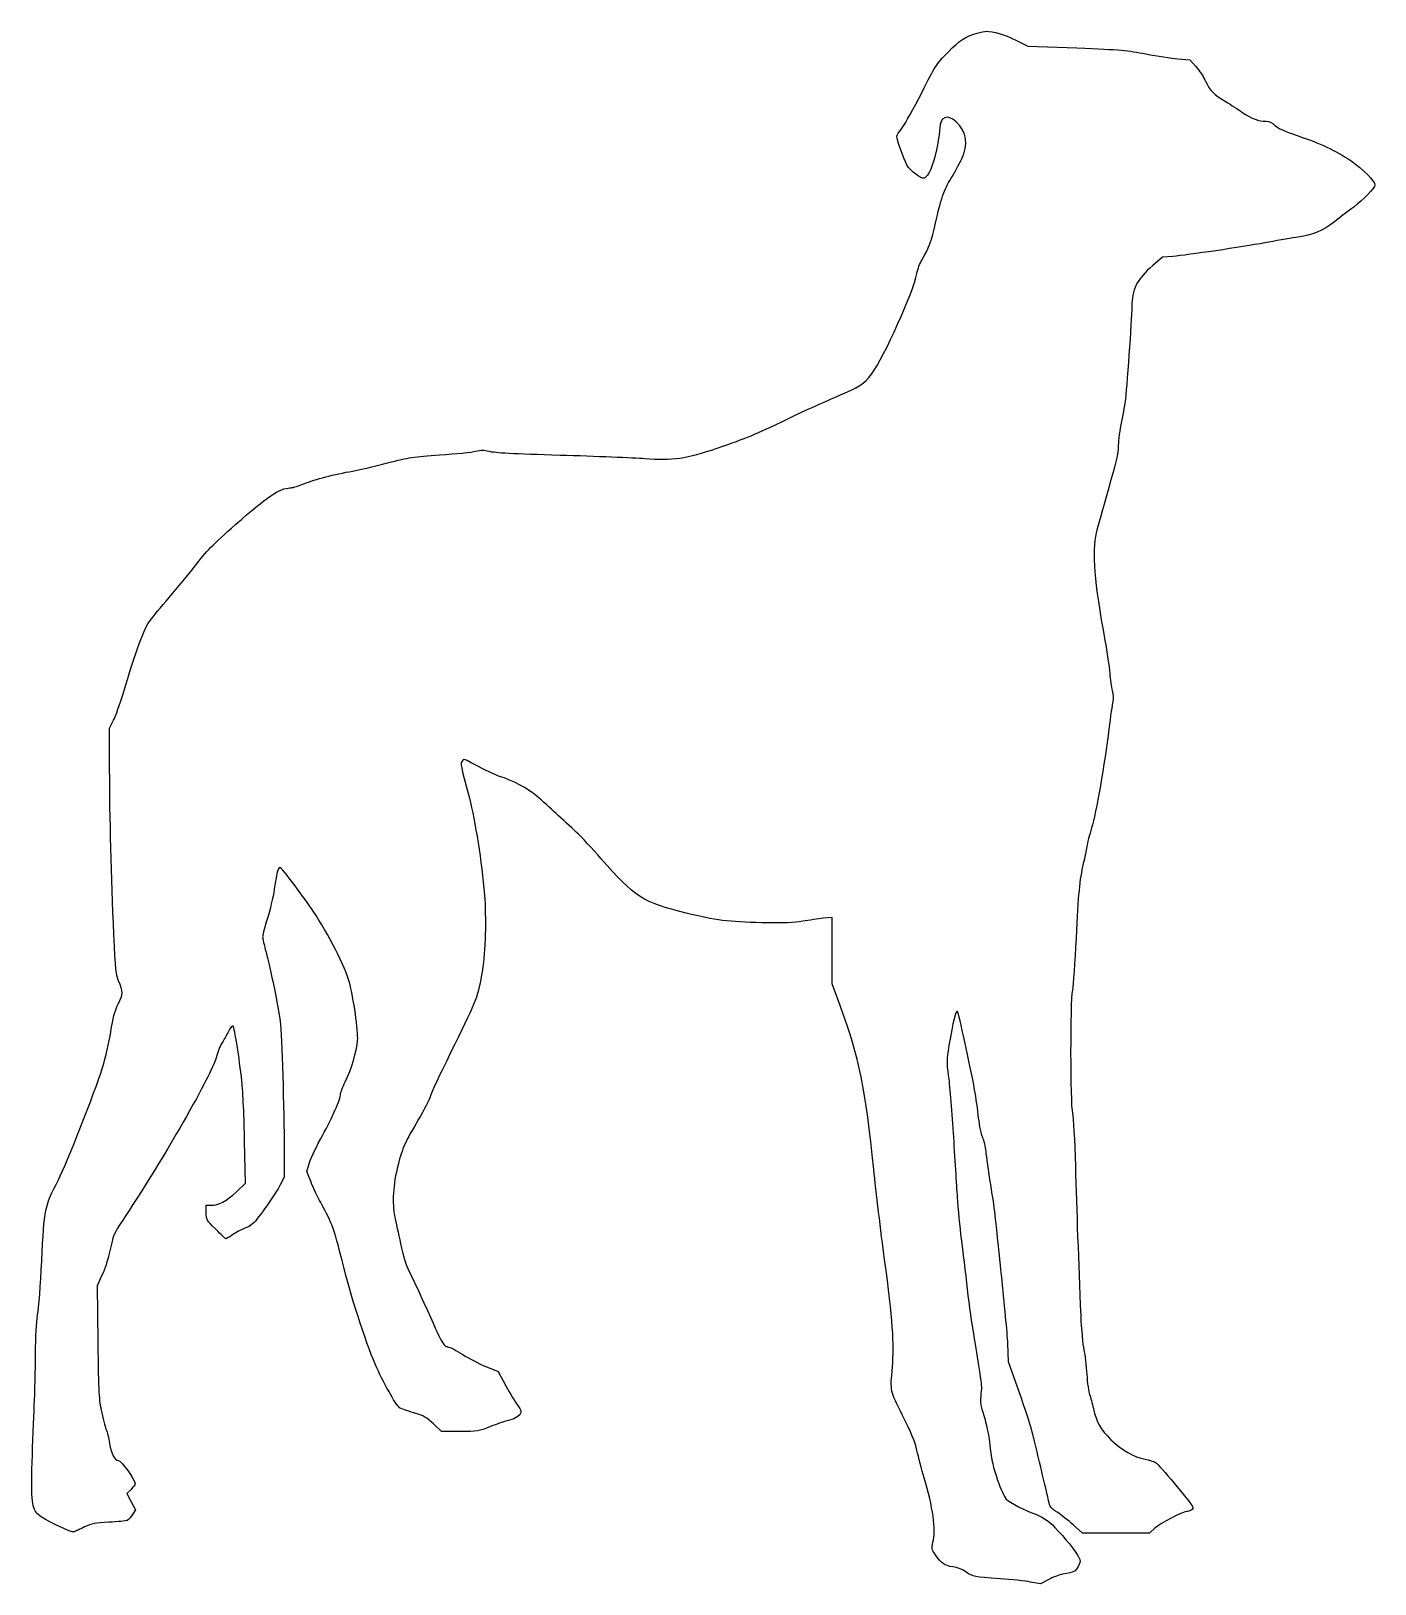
# Model space of a CAD drawing. Header units: centimetres. Extents: x -17.7 to 17.6, y -20.4 to 20.4.
import ezdxf

# ---------------------------------------------------------------- set-up
doc = ezdxf.new("R2010")
doc.units = ezdxf.units.CM
doc.header["$MEASUREMENT"] = 0
doc.layers.add('Layer 1', color=7, linetype='Continuous')

msp = doc.modelspace()

# ---------------------------------------------------------------- linework, layer by layer
at = {"layer": 'Layer 1'}
msp.add_open_spline([(7.19667, 20.33764), (6.86859, 20.24239), (6.75217, 20.16831), (6.42761, 19.8367), (6.42761, 19.8367), (6.11011, 19.51214), (6.09247, 19.48745), (5.73617, 18.77484), (5.73617, 18.77484), (5.53156, 18.37267), (5.30225, 17.95992), (5.22464, 17.85409), (5.22464, 17.85409), (5.1435, 17.74826), (5.08, 17.64948), (5.08, 17.63537), (5.08, 17.63537), (5.08, 17.55423), (5.27403, 17.00037), (5.34811, 16.8769), (5.34811, 16.8769), (5.43983, 16.71462), (5.72558, 16.50296), (5.80672, 16.53471), (5.80672, 16.53471), (5.91608, 16.57704), (6.03955, 16.86632), (6.12422, 17.27554), (6.12422, 17.27554), (6.17008, 17.50485), (6.20889, 17.75532), (6.20889, 17.83293), (6.20889, 17.83293), (6.20889, 18.13985), (6.41703, 18.22804), (6.63928, 18.01285), (6.63928, 18.01285), (6.92503, 17.73416), (6.97089, 17.42371), (6.78039, 17.02154), (6.78039, 17.02154), (6.71689, 16.88748), (6.59342, 16.66523), (6.50875, 16.52765), (6.50875, 16.52765), (6.32531, 16.22779), (6.23358, 15.97026), (6.09953, 15.3529), (6.09953, 15.3529), (6.00428, 14.90134), (5.92314, 14.68262), (5.73617, 14.37923), (5.73617, 14.37923), (5.69031, 14.30515), (5.63386, 14.1464), (5.60917, 14.02645), (5.60917, 14.02645), (5.51392, 13.52903), (4.75545, 11.84628), (4.42031, 11.38767), (4.42031, 11.38767), (4.23687, 11.13367), (4.08164, 11.03136), (3.54542, 10.81264), (3.54542, 10.81264), (3.27378, 10.70328), (2.67759, 10.43164), (2.2225, 10.21292), (2.2225, 10.21292), (1.30175, 9.77195), (1.18533, 9.72256), (0.36336, 9.44034), (0.36336, 9.44034), (-0.43392, 9.1687), (-0.82197, 9.11226), (-1.53458, 9.1687), (-1.53458, 9.1687), (-1.82739, 9.19339), (-2.82575, 9.2322), (-3.75708, 9.26042), (-3.75708, 9.26042), (-4.96005, 9.2957), (-5.4998, 9.32392), (-5.6268, 9.3592), (-5.6268, 9.3592), (-5.77497, 9.39801), (-5.83141, 9.39801), (-5.97958, 9.3592), (-5.97958, 9.3592), (-6.07483, 9.33451), (-6.49816, 9.29217), (-6.91444, 9.26395), (-6.91444, 9.26395), (-7.60941, 9.21456), (-7.7223, 9.20045), (-8.29027, 9.05228), (-8.29027, 9.05228), (-8.62894, 8.96409), (-9.08049, 8.86178), (-9.29569, 8.82297), (-9.29569, 8.82297), (-9.779, 8.73478), (-10.26583, 8.60072), (-10.54452, 8.4843), (-10.54452, 8.4843), (-10.66094, 8.43491), (-10.80205, 8.39611), (-10.85496, 8.39611), (-10.85496, 8.39611), (-11.10896, 8.39611), (-11.46879, 8.15269), (-12.27665, 7.44008), (-12.27665, 7.44008), (-12.90812, 6.87916), (-13.01748, 6.7698), (-13.37026, 6.31472), (-13.37026, 6.31472), (-13.5149, 6.13128), (-13.8077, 5.77497), (-14.0229, 5.52097), (-14.0229, 5.52097), (-14.23809, 5.2705), (-14.46034, 4.99886), (-14.52032, 4.92125), (-14.52032, 4.92125), (-14.68613, 4.70958), (-14.89779, 4.13456), (-15.23646, 2.98803), (-15.23646, 2.98803), (-15.3176, 2.71992), (-15.43049, 2.40595), (-15.48693, 2.29306), (-15.48693, 2.29306), (-15.48693, 2.29306), (-15.59276, 2.08492), (-15.59276, 2.08492), (-15.59276, 2.08492), (-15.59276, 2.08492), (-15.58923, 0.99836), (-15.58923, 0.99836), (-15.58923, 0.99836), (-15.5857, -0.23989), (-15.5469, -1.79564), (-15.47634, -3.33375), (-15.47634, -3.33375), (-15.43401, -4.2545), (-15.4199, -4.41325), (-15.3564, -4.55083), (-15.3564, -4.55083), (-15.22587, -4.84011), (-15.22587, -4.88597), (-15.36346, -5.16114), (-15.36346, -5.16114), (-15.46224, -5.36222), (-15.50104, -5.51392), (-15.55749, -5.89139), (-15.55749, -5.89139), (-15.59982, -6.16303), (-15.69507, -6.5652), (-15.77621, -6.82625), (-15.77621, -6.82625), (-15.99846, -7.52828), (-16.70049, -9.31333), (-16.93332, -9.77194), (-16.93332, -9.77194), (-17.30021, -10.48455), (-17.30374, -10.50219), (-17.37429, -11.9133), (-17.37429, -11.9133), (-17.40251, -12.51655), (-17.44837, -13.15155), (-17.48012, -13.32088), (-17.48012, -13.32088), (-17.5154, -13.52549), (-17.53304, -13.87121), (-17.53656, -14.35452), (-17.53656, -14.35452), (-17.53656, -14.75316), (-17.55067, -15.35994), (-17.56831, -15.6986), (-17.56831, -15.6986), (-17.58595, -16.03727), (-17.61064, -16.71107), (-17.62475, -17.19791), (-17.62475, -17.19791), (-17.65297, -18.1998), (-17.62828, -18.41499), (-17.46953, -18.56669), (-17.46953, -18.56669), (-17.32842, -18.70075), (-16.59111, -19.05352), (-16.51703, -19.01825), (-16.51703, -19.01825), (-16.48528, -19.00414), (-16.36181, -18.94769), (-16.24539, -18.89125), (-16.24539, -18.89125), (-16.06195, -18.80306), (-15.97728, -18.78542), (-15.61039, -18.76778), (-15.61039, -18.76778), (-15.37756, -18.75367), (-15.15883, -18.7325), (-15.12708, -18.71839), (-15.12708, -18.71839), (-15.0918, -18.70075), (-15.03183, -18.63372), (-14.9895, -18.5667), (-14.9895, -18.5667), (-14.9895, -18.5667), (-14.91189, -18.44323), (-14.91189, -18.44323), (-14.91189, -18.44323), (-14.91189, -18.44323), (-15.02478, -18.22804), (-15.02478, -18.22804), (-15.02478, -18.22804), (-15.02478, -18.22804), (-15.13414, -18.01285), (-15.13414, -18.01285), (-15.13414, -18.01285), (-15.13414, -18.01285), (-15.02831, -17.90349), (-15.02831, -17.90349), (-15.02831, -17.90349), (-14.97187, -17.84352), (-14.92248, -17.78002), (-14.92248, -17.75885), (-14.92248, -17.75885), (-14.92248, -17.64243), (-15.27879, -17.14502), (-15.36345, -17.14502), (-15.36345, -17.14502), (-15.4587, -17.14502), (-15.54689, -16.97216), (-15.59276, -16.69699), (-15.59276, -16.69699), (-15.61393, -16.5453), (-15.65273, -16.39007), (-15.6739, -16.35127), (-15.6739, -16.35127), (-15.69507, -16.31246), (-15.74798, -16.10433), (-15.79737, -15.89266), (-15.79737, -15.89266), (-15.87498, -15.52577), (-15.88204, -15.41994), (-15.89968, -14.02999), (-15.89968, -14.02999), (-15.89968, -14.02999), (-15.91732, -12.55538), (-15.91732, -12.55538), (-15.91732, -12.55538), (-15.91732, -12.55538), (-15.79032, -12.27669), (-15.79032, -12.27669), (-15.79032, -12.27669), (-15.71976, -12.12147), (-15.63863, -11.88158), (-15.60688, -11.74047), (-15.60688, -11.74047), (-15.49399, -11.21836), (-15.4693, -11.16191), (-15.24705, -10.83383), (-15.24705, -10.83383), (-14.84136, -10.23764), (-13.98763, -8.85122), (-13.57488, -8.11391), (-13.57488, -8.11391), (-13.04571, -7.17552), (-12.8658, -6.81216), (-12.77407, -6.50877), (-12.77407, -6.50877), (-12.73526, -6.37119), (-12.66824, -6.21244), (-12.62943, -6.15599), (-12.62943, -6.15599), (-12.5871, -6.09602), (-12.51654, -5.97255), (-12.46715, -5.8773), (-12.46715, -5.8773), (-12.41776, -5.78205), (-12.36484, -5.71855), (-12.34721, -5.73619), (-12.34721, -5.73619), (-12.3084, -5.77852), (-12.1814, -6.57933), (-12.1179, -7.18611), (-12.1179, -7.18611), (-12.08968, -7.45422), (-12.0544, -8.1633), (-12.04382, -8.76655), (-12.04382, -8.76655), (-12.04382, -8.76655), (-12.01913, -9.86016), (-12.01913, -9.86016), (-12.01913, -9.86016), (-12.01913, -9.86016), (-12.25902, -10.08594), (-12.25902, -10.08594), (-12.25902, -10.08594), (-12.52713, -10.33641), (-12.72116, -10.43872), (-12.91871, -10.44225), (-12.91871, -10.44225), (-12.91871, -10.44225), (-13.05277, -10.44225), (-13.05277, -10.44225), (-13.05277, -10.44225), (-13.05277, -10.44225), (-13.05277, -10.63275), (-13.05277, -10.63275), (-13.05277, -10.63275), (-13.05277, -10.81972), (-13.04924, -10.82325), (-12.8023, -11.07372), (-12.8023, -11.07372), (-12.66472, -11.2113), (-12.54477, -11.32419), (-12.53772, -11.32419), (-12.53772, -11.32419), (-12.52714, -11.32419), (-12.44953, -11.2748), (-12.36133, -11.21836), (-12.36133, -11.21836), (-12.27666, -11.15839), (-12.13908, -11.0843), (-12.05794, -11.05608), (-12.05794, -11.05608), (-11.9768, -11.02786), (-11.87097, -10.96789), (-11.82511, -10.92555), (-11.82511, -10.92555), (-11.69811, -10.80913), (-11.22539, -10.13533), (-11.10897, -9.90602), (-11.10897, -9.90602), (-11.10897, -9.90602), (-11.00666, -9.70494), (-11.00666, -9.70494), (-11.00666, -9.70494), (-11.00666, -9.70494), (-11.00666, -8.9888), (-11.00666, -8.9888), (-11.00666, -8.9888), (-11.00666, -7.94458), (-11.07016, -5.96197), (-11.11249, -5.61272), (-11.11249, -5.61272), (-11.15835, -5.23878), (-11.36649, -4.21925), (-11.48291, -3.79239), (-11.48291, -3.79239), (-11.5323, -3.616), (-11.5711, -3.43256), (-11.5711, -3.38317), (-11.5711, -3.38317), (-11.5711, -3.33025), (-11.51466, -3.11506), (-11.44763, -2.90692), (-11.44763, -2.90692), (-11.37707, -2.69525), (-11.29946, -2.35659), (-11.26771, -2.15198), (-11.26771, -2.15198), (-11.23949, -1.94737), (-11.19715, -1.72865), (-11.17952, -1.66515), (-11.17952, -1.66515), (-11.14777, -1.56637), (-11.13366, -1.55579), (-11.0878, -1.59459), (-11.0878, -1.59459), (-11.01372, -1.65456), (-10.46338, -2.38834), (-10.24466, -2.71642), (-10.24466, -2.71642), (-9.84955, -3.30909), (-9.39447, -4.19809), (-9.29922, -4.56498), (-9.29922, -4.56498), (-9.17928, -5.02006), (-9.05933, -5.87026), (-9.07697, -6.11367), (-9.07697, -6.11367), (-9.10166, -6.40295), (-9.23572, -6.85803), (-9.40153, -7.20375), (-9.40153, -7.20375), (-9.46856, -7.34486), (-9.525, -7.4895), (-9.525, -7.52478), (-9.525, -7.52478), (-9.525, -7.64825), (-9.74019, -8.13861), (-10.00125, -8.60781), (-10.00125, -8.60781), (-10.14589, -8.86887), (-10.29758, -9.18989), (-10.33992, -9.32042), (-10.33992, -9.32042), (-10.33992, -9.32042), (-10.41048, -9.55325), (-10.41048, -9.55325), (-10.41048, -9.55325), (-10.41048, -9.55325), (-10.30112, -9.83194), (-10.30112, -9.83194), (-10.30112, -9.83194), (-10.24115, -9.98363), (-10.12473, -10.22705), (-10.04712, -10.37169), (-10.04712, -10.37169), (-9.72609, -10.96083), (-9.7014, -11.03138), (-9.4862, -11.88863), (-9.4862, -11.88863), (-9.25337, -12.8376), (-8.89353, -13.95944), (-8.60778, -14.62971), (-8.60778, -14.62971), (-8.42434, -15.0601), (-8.07861, -15.68099), (-7.97631, -15.7586), (-7.97631, -15.7586), (-7.94456, -15.77977), (-7.77875, -15.83974), (-7.60589, -15.89266), (-7.60589, -15.89266), (-7.3272, -15.97733), (-7.26722, -16.00908), (-7.08378, -16.18547), (-7.08378, -16.18547), (-7.08378, -16.18547), (-6.87564, -16.38303), (-6.87564, -16.38303), (-6.87564, -16.38303), (-6.87564, -16.38303), (-6.39233, -16.38303), (-6.39233, -16.38303), (-6.39233, -16.38303), (-5.91961, -16.38303), (-5.90197, -16.3795), (-5.59152, -16.25603), (-5.59152, -16.25603), (-5.41513, -16.18547), (-5.21758, -16.11845), (-5.15055, -16.10434), (-5.15055, -16.10434), (-4.98122, -16.06906), (-4.84363, -15.99498), (-4.8013, -15.91384), (-4.8013, -15.91384), (-4.77308, -15.86445), (-4.78719, -15.81859), (-4.87186, -15.70217), (-4.87186, -15.70217), (-4.93183, -15.62103), (-5.07294, -15.3882), (-5.1823, -15.18006), (-5.1823, -15.18006), (-5.1823, -15.18006), (-5.38338, -14.80612), (-5.38338, -14.80612), (-5.38338, -14.80612), (-5.38338, -14.80612), (-5.70794, -14.67559), (-5.70794, -14.67559), (-5.70794, -14.67559), (-5.88433, -14.60503), (-6.1595, -14.46392), (-6.31825, -14.36162), (-6.31825, -14.36162), (-6.477, -14.25931), (-6.65692, -14.16759), (-6.71336, -14.15701), (-6.71336, -14.15701), (-6.82978, -14.13232), (-6.81919, -14.15348), (-7.33425, -13.00695), (-7.33425, -13.00695), (-7.47536, -12.69651), (-7.64822, -12.32609), (-7.72231, -12.17792), (-7.72231, -12.17792), (-7.82109, -11.98036), (-7.88459, -11.77928), (-7.95162, -11.44767), (-7.95162, -11.44767), (-8.00454, -11.19367), (-8.07156, -10.87617), (-8.09979, -10.74211), (-8.09979, -10.74211), (-8.1774, -10.39286), (-8.14918, -9.89897), (-8.01512, -9.38392), (-8.01512, -9.38392), (-7.8987, -8.93236), (-7.83168, -8.7842), (-7.47537, -8.18448), (-7.47537, -8.18448), (-7.34131, -7.96223), (-7.20373, -7.68354), (-7.16493, -7.56712), (-7.16493, -7.56712), (-7.12612, -7.4507), (-6.84037, -6.84745), (-6.53346, -6.22656), (-6.53346, -6.22656), (-5.95138, -5.05534), (-5.9161, -4.96362), (-5.79968, -4.26864), (-5.79968, -4.26864), (-5.72207, -3.79239), (-5.69737, -2.88575), (-5.74676, -2.28603), (-5.74676, -2.28603), (-5.81732, -1.43231), (-5.99018, -0.34222), (-6.14187, 0.24691), (-6.14187, 0.24691), (-6.37823, 1.13238), (-6.38176, 1.15708), (-6.33237, 1.22058), (-6.33237, 1.22058), (-6.28651, 1.28761), (-6.33943, 1.30877), (-5.77145, 1.01244), (-5.77145, 1.01244), (-5.59506, 0.92072), (-5.39045, 0.829), (-5.31284, 0.80783), (-5.31284, 0.80783), (-5.05178, 0.73727), (-4.58965, 0.49033), (-4.3674, 0.29983), (-4.3674, 0.29983), (-4.24393, 0.194), (-4.01815, -0.01061), (-3.86293, -0.15525), (-3.86293, -0.15525), (-3.70771, -0.29989), (-3.47135, -0.51861), (-3.33729, -0.64208), (-3.33729, -0.64208), (-3.20323, -0.76202), (-2.91043, -1.07952), (-2.68112, -1.34058), (-2.68112, -1.34058), (-1.8027, -2.35305), (-1.58398, -2.49064), (-0.44804, -2.76933), (-0.44804, -2.76933), (0.31043, -2.9563), (0.68085, -3.00569), (1.53457, -3.02333), (1.53457, -3.02333), (2.15193, -3.03744), (2.37418, -3.03039), (2.61054, -2.98452), (2.61054, -2.98452), (2.77635, -2.9563), (3.01623, -2.92102), (3.15029, -2.90691), (3.15029, -2.90691), (3.15029, -2.90691), (3.38665, -2.88222), (3.38665, -2.88222), (3.38665, -2.88222), (3.38665, -2.88222), (3.38665, -3.75711), (3.38665, -3.75711), (3.38665, -3.75711), (3.38665, -3.75711), (3.38665, -4.62847), (3.38665, -4.62847), (3.38665, -4.62847), (3.38665, -4.62847), (3.59479, -5.19644), (3.59479, -5.19644), (3.59479, -5.19644), (4.09926, -6.58991), (4.26154, -7.36955), (4.47673, -9.50738), (4.47673, -9.50738), (4.5367, -10.0683), (4.6637, -11.13369), (4.76248, -11.87099), (4.76248, -11.87099), (4.97415, -13.45496), (5.02001, -14.07232), (4.96709, -14.68263), (4.96709, -14.68263), (4.91065, -15.34585), (4.90359, -15.29999), (5.2352, -15.96321), (5.2352, -15.96321), (5.46451, -16.41829), (5.55623, -16.64054), (5.60914, -16.88043), (5.60914, -16.88043), (5.65147, -17.05329), (5.73614, -17.38137), (5.80317, -17.60362), (5.80317, -17.60362), (6.03248, -18.36915), (6.11361, -18.96181), (6.03248, -19.2899), (6.03248, -19.2899), (5.99367, -19.46276), (5.99367, -19.47334), (6.09598, -19.62151), (6.09598, -19.62151), (6.25473, -19.85082), (6.33234, -19.90373), (6.55106, -19.93901), (6.55106, -19.93901), (6.68512, -19.95665), (6.80859, -20.00604), (6.90737, -20.07659), (6.90737, -20.07659), (7.09081, -20.20359), (7.09787, -20.20359), (7.79284, -20.24945), (7.79284, -20.24945), (8.0927, -20.27062), (8.45606, -20.30942), (8.59717, -20.33764), (8.59717, -20.33764), (8.59717, -20.33764), (8.85823, -20.38703), (8.85823, -20.38703), (8.85823, -20.38703), (8.85823, -20.38703), (9.07695, -20.27061), (9.07695, -20.27061), (9.07695, -20.27061), (9.19689, -20.20358), (9.35917, -20.14008), (9.43678, -20.1295), (9.43678, -20.1295), (9.75781, -20.07658), (9.77192, -20.06953), (9.84247, -19.92842), (9.84247, -19.92842), (9.9095, -19.79789), (9.91303, -19.78378), (9.85658, -19.67442), (9.85658, -19.67442), (9.7825, -19.53331), (9.48969, -19.16289), (9.23569, -18.90536), (9.23569, -18.90536), (9.05577, -18.71486), (8.87586, -18.59844), (8.6783, -18.53847), (8.6783, -18.53847), (8.50897, -18.48908), (8.02566, -18.23508), (7.95158, -18.15747), (7.95158, -18.15747), (7.90925, -18.11514), (7.81047, -17.88936), (7.72933, -17.66005), (7.72933, -17.66005), (7.61291, -17.32844), (7.57058, -17.13794), (7.52825, -16.76047), (7.52825, -16.76047), (7.48944, -16.4465), (7.43653, -16.17133), (7.36597, -15.96319), (7.36597, -15.96319), (7.2813, -15.70566), (7.26366, -15.61041), (7.28483, -15.4693), (7.28483, -15.4693), (7.29541, -15.37052), (7.306, -15.26822), (7.306, -15.23999), (7.306, -15.23999), (7.30953, -15.15532), (7.17194, -14.23105), (7.09433, -13.81124), (7.09433, -13.81124), (7.05552, -13.59605), (6.98144, -13.07393), (6.93205, -12.64707), (6.93205, -12.64707), (6.88266, -12.22021), (6.81211, -11.62401), (6.7733, -11.32415), (6.7733, -11.32415), (6.73449, -11.02429), (6.68863, -10.5304), (6.66747, -10.23054), (6.66747, -10.23054), (6.64983, -9.93068), (6.60044, -9.16868), (6.56164, -8.53721), (6.56164, -8.53721), (6.51931, -7.90574), (6.46286, -7.2284), (6.43464, -7.03085), (6.43464, -7.03085), (6.38525, -6.69218), (6.38878, -6.64632), (6.45228, -6.24768), (6.45228, -6.24768), (6.55811, -5.61974), (6.6322, -5.31282), (6.67453, -5.35515), (6.67453, -5.35515), (6.70628, -5.3869), (7.0132, -6.76626), (7.12609, -7.40832), (7.12609, -7.40832), (7.16137, -7.61293), (7.21076, -7.94454), (7.23192, -8.14915), (7.23192, -8.14915), (7.25661, -8.35376), (7.30248, -8.58307), (7.33775, -8.66068), (7.33775, -8.66068), (7.37656, -8.73829), (7.41536, -8.9041), (7.42594, -9.0311), (7.42594, -9.0311), (7.44005, -9.1581), (7.4965, -9.54616), (7.54941, -9.89541), (7.54941, -9.89541), (7.60585, -10.24466), (7.65877, -10.62566), (7.66935, -10.74208), (7.66935, -10.74208), (7.68346, -10.8585), (7.75402, -11.54994), (7.83163, -12.27666), (7.83163, -12.27666), (7.90924, -13.00338), (7.98332, -13.81477), (7.99744, -14.07583), (7.99744, -14.07583), (7.99744, -14.07583), (8.01861, -14.55208), (8.01861, -14.55208), (8.01861, -14.55208), (8.01861, -14.55208), (8.2973, -15.34583), (8.2973, -15.34583), (8.2973, -15.34583), (8.45252, -15.77975), (8.6148, -16.2948), (8.66419, -16.49236), (8.66419, -16.49236), (8.84763, -17.25083), (9.02755, -18.01636), (9.06636, -18.19628), (9.06636, -18.19628), (9.10517, -18.36914), (9.12633, -18.39736), (9.29214, -18.5032), (9.29214, -18.5032), (9.39092, -18.5667), (9.58142, -18.71487), (9.71547, -18.83481), (9.71547, -18.83481), (9.71547, -18.83481), (9.95889, -19.05), (9.95889, -19.05), (9.95889, -19.05), (9.95889, -19.05), (10.84083, -19.05), (10.84083, -19.05), (10.84083, -19.05), (10.84083, -19.05), (11.72277, -19.05), (11.72277, -19.05), (11.72277, -19.05), (11.72277, -19.05), (11.86035, -18.923), (11.86035, -18.923), (11.86035, -18.923), (11.99793, -18.79953), (12.59413, -18.48556), (12.68938, -18.48556), (12.68938, -18.48556), (12.7176, -18.48556), (12.77052, -18.46792), (12.80932, -18.45028), (12.80932, -18.45028), (12.86576, -18.41853), (12.86929, -18.40089), (12.83754, -18.33386), (12.83754, -18.33386), (12.77051, -18.21039), (11.96618, -17.25789), (11.87798, -17.19792), (11.87798, -17.19792), (11.83212, -17.1697), (11.70865, -17.13089), (11.60281, -17.10973), (11.60281, -17.10973), (11.30295, -17.05329), (10.98545, -16.87337), (10.70675, -16.5982), (10.70675, -16.5982), (10.43158, -16.32656), (10.32928, -16.14664), (10.24461, -15.77623), (10.24461, -15.77623), (10.21639, -15.6457), (10.17053, -15.48342), (10.14583, -15.4164), (10.14583, -15.4164), (10.11761, -15.34584), (10.08586, -15.10948), (10.07175, -14.88723), (10.07175, -14.88723), (10.05764, -14.66498), (10.02236, -14.36865), (9.99414, -14.23459), (9.99414, -14.23459), (9.96592, -14.09701), (9.92711, -13.69484), (9.913, -13.33501), (9.913, -13.33501), (9.85303, -11.90273), (9.80364, -10.57629), (9.77189, -9.41918), (9.77189, -9.41918), (9.75072, -8.71715), (9.71897, -8.12801), (9.69428, -8.02571), (9.69428, -8.02571), (9.63431, -7.77171), (9.63078, -5.11177), (9.69428, -4.79427), (9.69428, -4.79427), (9.71545, -4.66374), (9.76131, -4.05344), (9.78953, -3.43608), (9.78953, -3.43608), (9.84597, -2.24369), (9.87772, -1.91914), (9.98003, -1.46405), (9.98003, -1.46405), (10.01884, -1.30883), (10.05764, -1.11127), (10.07175, -1.02308), (10.07175, -1.02308), (10.08586, -0.93489), (10.14231, -0.71616), (10.19875, -0.53272), (10.19875, -0.53272), (10.31164, -0.15878), (10.54447, 1.16414), (10.65383, 2.06372), (10.65383, 2.06372), (10.69264, 2.39533), (10.7385, 2.71989), (10.75261, 2.78691), (10.75261, 2.78691), (10.77025, 2.86452), (10.76672, 2.97388), (10.7385, 3.07619), (10.7385, 3.07619), (10.71733, 3.16438), (10.68558, 3.37252), (10.675, 3.5348), (10.675, 3.5348), (10.66089, 3.69708), (10.60444, 4.08161), (10.548, 4.39205), (10.548, 4.39205), (10.26578, 5.92663), (10.20228, 6.71333), (10.31869, 7.21427), (10.31869, 7.21427), (10.35044, 7.35185), (10.49508, 7.87044), (10.63972, 8.37491), (10.63972, 8.37491), (10.83022, 9.03813), (10.90078, 9.33447), (10.89725, 9.46852), (10.89725, 9.46852), (10.89372, 9.5673), (10.92547, 9.83188), (10.96781, 10.05413), (10.96781, 10.05413), (11.01014, 10.27638), (11.05953, 10.55507), (11.07717, 10.67149), (11.07717, 10.67149), (11.11598, 10.92549), (11.25356, 12.8446), (11.25356, 13.14446), (11.25356, 13.14446), (11.25356, 13.6066), (11.38762, 13.87118), (11.80389, 14.23454), (11.80389, 14.23454), (11.80389, 14.23454), (12.05789, 14.45326), (12.05789, 14.45326), (12.05789, 14.45326), (12.05789, 14.45326), (12.33306, 14.47795), (12.33306, 14.47795), (12.33306, 14.47795), (12.707, 14.5097), (14.15692, 14.72137), (14.74606, 14.83073), (14.74606, 14.83073), (15.00712, 14.88012), (15.37753, 14.94362), (15.5645, 14.97184), (15.5645, 14.97184), (16.03017, 15.04592), (16.25594, 15.14117), (16.57344, 15.38459), (16.57344, 15.38459), (16.72161, 15.50101), (16.95091, 15.67387), (17.08144, 15.77265), (17.08144, 15.77265), (17.32133, 15.95257), (17.63883, 16.27712), (17.63883, 16.34415), (17.63883, 16.34415), (17.63883, 16.45704), (17.33191, 16.77101), (17.01089, 16.98268), (17.01089, 16.98268), (16.58403, 17.26843), (16.20656, 17.44482), (15.59978, 17.64943), (15.59978, 17.64943), (15.25053, 17.76585), (15.09884, 17.8364), (15.01417, 17.91754), (15.01417, 17.91754), (14.93303, 17.99515), (14.86953, 18.0269), (14.78134, 18.0269), (14.78134, 18.0269), (14.58026, 18.0269), (14.4074, 18.0904), (14.17103, 18.24915), (14.17103, 18.24915), (14.05109, 18.33382), (13.85353, 18.46082), (13.73006, 18.5349), (13.73006, 18.5349), (13.39845, 18.73598), (13.30673, 18.82771), (13.19737, 19.06407), (13.19737, 19.06407), (13.14445, 19.18049), (13.02451, 19.3604), (12.93631, 19.45918), (12.93631, 19.45918), (12.93631, 19.45918), (12.77403, 19.6391), (12.77403, 19.6391), (12.77403, 19.6391), (12.77403, 19.6391), (12.46359, 19.66379), (12.46359, 19.66379), (12.46359, 19.66379), (12.29426, 19.6779), (11.91678, 19.73787), (11.62398, 19.79432), (11.62398, 19.79432), (11.1442, 19.88957), (10.97134, 19.90368), (9.8107, 19.94954), (9.8107, 19.94954), (9.8107, 19.94954), (8.52659, 19.99893), (8.52659, 19.99893), (8.52659, 19.99893), (8.52659, 19.99893), (8.20556, 20.15768), (8.20556, 20.15768), (8.20556, 20.15768), (7.90217, 20.30585), (7.60231, 20.39404), (7.43298, 20.38699), (7.43298, 20.38699), (7.39065, 20.38699), (7.28481, 20.3623), (7.19662, 20.3376), (7.19662, 20.3376), (7.19662, 20.3376), (7.19667, 20.33764), (7.19667, 20.33764)], degree=3, knots=[0, 0, 0, 0, 0.00398406, 0.00398406, 0.00398406, 0.00398406, 0.00796813, 0.00796813, 0.00796813, 0.00796813, 0.01195219, 0.01195219, 0.01195219, 0.01195219, 0.01593625, 0.01593625, 0.01593625, 0.01593625, 0.01992032, 0.01992032, 0.01992032, 0.01992032, 0.02390438, 0.02390438, 0.02390438, 0.02390438, 0.02788845, 0.02788845, 0.02788845, 0.02788845, 0.03187251, 0.03187251, 0.03187251, 0.03187251, 0.03585657, 0.03585657, 0.03585657, 0.03585657, 0.03984064, 0.03984064, 0.03984064, 0.03984064, 0.0438247, 0.0438247, 0.0438247, 0.0438247, 0.04780876, 0.04780876, 0.04780876, 0.04780876, 0.05179283, 0.05179283, 0.05179283, 0.05179283, 0.05577689, 0.05577689, 0.05577689, 0.05577689, 0.05976096, 0.05976096, 0.05976096, 0.05976096, 0.06374502, 0.06374502, 0.06374502, 0.06374502, 0.06772908, 0.06772908, 0.06772908, 0.06772908, 0.07171315, 0.07171315, 0.07171315, 0.07171315, 0.07569721, 0.07569721, 0.07569721, 0.07569721, 0.07968127, 0.07968127, 0.07968127, 0.07968127, 0.08366534, 0.08366534, 0.08366534, 0.08366534, 0.0876494, 0.0876494, 0.0876494, 0.0876494, 0.09163347, 0.09163347, 0.09163347, 0.09163347, 0.09561753, 0.09561753, 0.09561753, 0.09561753, 0.09960159, 0.09960159, 0.09960159, 0.09960159, 0.10358566, 0.10358566, 0.10358566, 0.10358566, 0.10756972, 0.10756972, 0.10756972, 0.10756972, 0.11155378, 0.11155378, 0.11155378, 0.11155378, 0.11553785, 0.11553785, 0.11553785, 0.11553785, 0.11952191, 0.11952191, 0.11952191, 0.11952191, 0.12350598, 0.12350598, 0.12350598, 0.12350598, 0.12749004, 0.12749004, 0.12749004, 0.12749004, 0.1314741, 0.1314741, 0.1314741, 0.1314741, 0.13545817, 0.13545817, 0.13545817, 0.13545817, 0.13944223, 0.13944223, 0.13944223, 0.13944223, 0.14342629, 0.14342629, 0.14342629, 0.14342629, 0.14741036, 0.14741036, 0.14741036, 0.14741036, 0.15139442, 0.15139442, 0.15139442, 0.15139442, 0.15537849, 0.15537849, 0.15537849, 0.15537849, 0.15936255, 0.15936255, 0.15936255, 0.15936255, 0.16334661, 0.16334661, 0.16334661, 0.16334661, 0.16733068, 0.16733068, 0.16733068, 0.16733068, 0.17131474, 0.17131474, 0.17131474, 0.17131474, 0.1752988, 0.1752988, 0.1752988, 0.1752988, 0.17928287, 0.17928287, 0.17928287, 0.17928287, 0.18326693, 0.18326693, 0.18326693, 0.18326693, 0.187251, 0.187251, 0.187251, 0.187251, 0.19123506, 0.19123506, 0.19123506, 0.19123506, 0.19521912, 0.19521912, 0.19521912, 0.19521912, 0.19920319, 0.19920319, 0.19920319, 0.19920319, 0.20318725, 0.20318725, 0.20318725, 0.20318725, 0.20717131, 0.20717131, 0.20717131, 0.20717131, 0.21115538, 0.21115538, 0.21115538, 0.21115538, 0.21513944, 0.21513944, 0.21513944, 0.21513944, 0.21912351, 0.21912351, 0.21912351, 0.21912351, 0.22310757, 0.22310757, 0.22310757, 0.22310757, 0.22709163, 0.22709163, 0.22709163, 0.22709163, 0.2310757, 0.2310757, 0.2310757, 0.2310757, 0.23505976, 0.23505976, 0.23505976, 0.23505976, 0.23904382, 0.23904382, 0.23904382, 0.23904382, 0.24302789, 0.24302789, 0.24302789, 0.24302789, 0.24701195, 0.24701195, 0.24701195, 0.24701195, 0.25099602, 0.25099602, 0.25099602, 0.25099602, 0.25498008, 0.25498008, 0.25498008, 0.25498008, 0.25896414, 0.25896414, 0.25896414, 0.25896414, 0.26294821, 0.26294821, 0.26294821, 0.26294821, 0.26693227, 0.26693227, 0.26693227, 0.26693227, 0.27091633, 0.27091633, 0.27091633, 0.27091633, 0.2749004, 0.2749004, 0.2749004, 0.2749004, 0.27888446, 0.27888446, 0.27888446, 0.27888446, 0.28286853, 0.28286853, 0.28286853, 0.28286853, 0.28685259, 0.28685259, 0.28685259, 0.28685259, 0.29083665, 0.29083665, 0.29083665, 0.29083665, 0.29482072, 0.29482072, 0.29482072, 0.29482072, 0.29880478, 0.29880478, 0.29880478, 0.29880478, 0.30278884, 0.30278884, 0.30278884, 0.30278884, 0.30677291, 0.30677291, 0.30677291, 0.30677291, 0.31075697, 0.31075697, 0.31075697, 0.31075697, 0.31474104, 0.31474104, 0.31474104, 0.31474104, 0.3187251, 0.3187251, 0.3187251, 0.3187251, 0.32270916, 0.32270916, 0.32270916, 0.32270916, 0.32669323, 0.32669323, 0.32669323, 0.32669323, 0.33067729, 0.33067729, 0.33067729, 0.33067729, 0.33466135, 0.33466135, 0.33466135, 0.33466135, 0.33864542, 0.33864542, 0.33864542, 0.33864542, 0.34262948, 0.34262948, 0.34262948, 0.34262948, 0.34661355, 0.34661355, 0.34661355, 0.34661355, 0.35059761, 0.35059761, 0.35059761, 0.35059761, 0.35458167, 0.35458167, 0.35458167, 0.35458167, 0.35856574, 0.35856574, 0.35856574, 0.35856574, 0.3625498, 0.3625498, 0.3625498, 0.3625498, 0.36653386, 0.36653386, 0.36653386, 0.36653386, 0.37051793, 0.37051793, 0.37051793, 0.37051793, 0.37450199, 0.37450199, 0.37450199, 0.37450199, 0.37848606, 0.37848606, 0.37848606, 0.37848606, 0.38247012, 0.38247012, 0.38247012, 0.38247012, 0.38645418, 0.38645418, 0.38645418, 0.38645418, 0.39043825, 0.39043825, 0.39043825, 0.39043825, 0.39442231, 0.39442231, 0.39442231, 0.39442231, 0.39840637, 0.39840637, 0.39840637, 0.39840637, 0.40239044, 0.40239044, 0.40239044, 0.40239044, 0.4063745, 0.4063745, 0.4063745, 0.4063745, 0.41035857, 0.41035857, 0.41035857, 0.41035857, 0.41434263, 0.41434263, 0.41434263, 0.41434263, 0.41832669, 0.41832669, 0.41832669, 0.41832669, 0.42231076, 0.42231076, 0.42231076, 0.42231076, 0.42629482, 0.42629482, 0.42629482, 0.42629482, 0.43027888, 0.43027888, 0.43027888, 0.43027888, 0.43426295, 0.43426295, 0.43426295, 0.43426295, 0.43824701, 0.43824701, 0.43824701, 0.43824701, 0.44223108, 0.44223108, 0.44223108, 0.44223108, 0.44621514, 0.44621514, 0.44621514, 0.44621514, 0.4501992, 0.4501992, 0.4501992, 0.4501992, 0.45418327, 0.45418327, 0.45418327, 0.45418327, 0.45816733, 0.45816733, 0.45816733, 0.45816733, 0.46215139, 0.46215139, 0.46215139, 0.46215139, 0.46613546, 0.46613546, 0.46613546, 0.46613546, 0.47011952, 0.47011952, 0.47011952, 0.47011952, 0.47410359, 0.47410359, 0.47410359, 0.47410359, 0.47808765, 0.47808765, 0.47808765, 0.47808765, 0.48207171, 0.48207171, 0.48207171, 0.48207171, 0.48605578, 0.48605578, 0.48605578, 0.48605578, 0.49003984, 0.49003984, 0.49003984, 0.49003984, 0.4940239, 0.4940239, 0.4940239, 0.4940239, 0.49800797, 0.49800797, 0.49800797, 0.49800797, 0.50199203, 0.50199203, 0.50199203, 0.50199203, 0.5059761, 0.5059761, 0.5059761, 0.5059761, 0.50996016, 0.50996016, 0.50996016, 0.50996016, 0.51394422, 0.51394422, 0.51394422, 0.51394422, 0.51792829, 0.51792829, 0.51792829, 0.51792829, 0.52191235, 0.52191235, 0.52191235, 0.52191235, 0.52589641, 0.52589641, 0.52589641, 0.52589641, 0.52988048, 0.52988048, 0.52988048, 0.52988048, 0.53386454, 0.53386454, 0.53386454, 0.53386454, 0.53784861, 0.53784861, 0.53784861, 0.53784861, 0.54183267, 0.54183267, 0.54183267, 0.54183267, 0.54581673, 0.54581673, 0.54581673, 0.54581673, 0.5498008, 0.5498008, 0.5498008, 0.5498008, 0.55378486, 0.55378486, 0.55378486, 0.55378486, 0.55776892, 0.55776892, 0.55776892, 0.55776892, 0.56175299, 0.56175299, 0.56175299, 0.56175299, 0.56573705, 0.56573705, 0.56573705, 0.56573705, 0.56972112, 0.56972112, 0.56972112, 0.56972112, 0.57370518, 0.57370518, 0.57370518, 0.57370518, 0.57768924, 0.57768924, 0.57768924, 0.57768924, 0.58167331, 0.58167331, 0.58167331, 0.58167331, 0.58565737, 0.58565737, 0.58565737, 0.58565737, 0.58964143, 0.58964143, 0.58964143, 0.58964143, 0.5936255, 0.5936255, 0.5936255, 0.5936255, 0.59760956, 0.59760956, 0.59760956, 0.59760956, 0.60159363, 0.60159363, 0.60159363, 0.60159363, 0.60557769, 0.60557769, 0.60557769, 0.60557769, 0.60956175, 0.60956175, 0.60956175, 0.60956175, 0.61354582, 0.61354582, 0.61354582, 0.61354582, 0.61752988, 0.61752988, 0.61752988, 0.61752988, 0.62151394, 0.62151394, 0.62151394, 0.62151394, 0.62549801, 0.62549801, 0.62549801, 0.62549801, 0.62948207, 0.62948207, 0.62948207, 0.62948207, 0.63346614, 0.63346614, 0.63346614, 0.63346614, 0.6374502, 0.6374502, 0.6374502, 0.6374502, 0.64143426, 0.64143426, 0.64143426, 0.64143426, 0.64541833, 0.64541833, 0.64541833, 0.64541833, 0.64940239, 0.64940239, 0.64940239, 0.64940239, 0.65338645, 0.65338645, 0.65338645, 0.65338645, 0.65737052, 0.65737052, 0.65737052, 0.65737052, 0.66135458, 0.66135458, 0.66135458, 0.66135458, 0.66533865, 0.66533865, 0.66533865, 0.66533865, 0.66932271, 0.66932271, 0.66932271, 0.66932271, 0.67330677, 0.67330677, 0.67330677, 0.67330677, 0.67729084, 0.67729084, 0.67729084, 0.67729084, 0.6812749, 0.6812749, 0.6812749, 0.6812749, 0.68525896, 0.68525896, 0.68525896, 0.68525896, 0.68924303, 0.68924303, 0.68924303, 0.68924303, 0.69322709, 0.69322709, 0.69322709, 0.69322709, 0.69721116, 0.69721116, 0.69721116, 0.69721116, 0.70119522, 0.70119522, 0.70119522, 0.70119522, 0.70517928, 0.70517928, 0.70517928, 0.70517928, 0.70916335, 0.70916335, 0.70916335, 0.70916335, 0.71314741, 0.71314741, 0.71314741, 0.71314741, 0.71713147, 0.71713147, 0.71713147, 0.71713147, 0.72111554, 0.72111554, 0.72111554, 0.72111554, 0.7250996, 0.7250996, 0.7250996, 0.7250996, 0.72908367, 0.72908367, 0.72908367, 0.72908367, 0.73306773, 0.73306773, 0.73306773, 0.73306773, 0.73705179, 0.73705179, 0.73705179, 0.73705179, 0.74103586, 0.74103586, 0.74103586, 0.74103586, 0.74501992, 0.74501992, 0.74501992, 0.74501992, 0.74900398, 0.74900398, 0.74900398, 0.74900398, 0.75298805, 0.75298805, 0.75298805, 0.75298805, 0.75697211, 0.75697211, 0.75697211, 0.75697211, 0.76095618, 0.76095618, 0.76095618, 0.76095618, 0.76494024, 0.76494024, 0.76494024, 0.76494024, 0.7689243, 0.7689243, 0.7689243, 0.7689243, 0.77290837, 0.77290837, 0.77290837, 0.77290837, 0.77689243, 0.77689243, 0.77689243, 0.77689243, 0.78087649, 0.78087649, 0.78087649, 0.78087649, 0.78486056, 0.78486056, 0.78486056, 0.78486056, 0.78884462, 0.78884462, 0.78884462, 0.78884462, 0.79282869, 0.79282869, 0.79282869, 0.79282869, 0.79681275, 0.79681275, 0.79681275, 0.79681275, 0.80079681, 0.80079681, 0.80079681, 0.80079681, 0.80478088, 0.80478088, 0.80478088, 0.80478088, 0.80876494, 0.80876494, 0.80876494, 0.80876494, 0.812749, 0.812749, 0.812749, 0.812749, 0.81673307, 0.81673307, 0.81673307, 0.81673307, 0.82071713, 0.82071713, 0.82071713, 0.82071713, 0.8247012, 0.8247012, 0.8247012, 0.8247012, 0.82868526, 0.82868526, 0.82868526, 0.82868526, 0.83266932, 0.83266932, 0.83266932, 0.83266932, 0.83665339, 0.83665339, 0.83665339, 0.83665339, 0.84063745, 0.84063745, 0.84063745, 0.84063745, 0.84462151, 0.84462151, 0.84462151, 0.84462151, 0.84860558, 0.84860558, 0.84860558, 0.84860558, 0.85258964, 0.85258964, 0.85258964, 0.85258964, 0.85657371, 0.85657371, 0.85657371, 0.85657371, 0.86055777, 0.86055777, 0.86055777, 0.86055777, 0.86454183, 0.86454183, 0.86454183, 0.86454183, 0.8685259, 0.8685259, 0.8685259, 0.8685259, 0.87250996, 0.87250996, 0.87250996, 0.87250996, 0.87649402, 0.87649402, 0.87649402, 0.87649402, 0.88047809, 0.88047809, 0.88047809, 0.88047809, 0.88446215, 0.88446215, 0.88446215, 0.88446215, 0.88844622, 0.88844622, 0.88844622, 0.88844622, 0.89243028, 0.89243028, 0.89243028, 0.89243028, 0.89641434, 0.89641434, 0.89641434, 0.89641434, 0.90039841, 0.90039841, 0.90039841, 0.90039841, 0.90438247, 0.90438247, 0.90438247, 0.90438247, 0.90836653, 0.90836653, 0.90836653, 0.90836653, 0.9123506, 0.9123506, 0.9123506, 0.9123506, 0.91633466, 0.91633466, 0.91633466, 0.91633466, 0.92031873, 0.92031873, 0.92031873, 0.92031873, 0.92430279, 0.92430279, 0.92430279, 0.92430279, 0.92828685, 0.92828685, 0.92828685, 0.92828685, 0.93227092, 0.93227092, 0.93227092, 0.93227092, 0.93625498, 0.93625498, 0.93625498, 0.93625498, 0.94023904, 0.94023904, 0.94023904, 0.94023904, 0.94422311, 0.94422311, 0.94422311, 0.94422311, 0.94820717, 0.94820717, 0.94820717, 0.94820717, 0.95219124, 0.95219124, 0.95219124, 0.95219124, 0.9561753, 0.9561753, 0.9561753, 0.9561753, 0.96015936, 0.96015936, 0.96015936, 0.96015936, 0.96414343, 0.96414343, 0.96414343, 0.96414343, 0.96812749, 0.96812749, 0.96812749, 0.96812749, 0.97211155, 0.97211155, 0.97211155, 0.97211155, 0.97609562, 0.97609562, 0.97609562, 0.97609562, 0.98007968, 0.98007968, 0.98007968, 0.98007968, 0.98406375, 0.98406375, 0.98406375, 0.98406375, 0.98804781, 0.98804781, 0.98804781, 0.98804781, 0.99203187, 0.99203187, 0.99203187, 0.99203187, 1, 1, 1, 1], dxfattribs=at)

doc.saveas('drawing.dxf')
